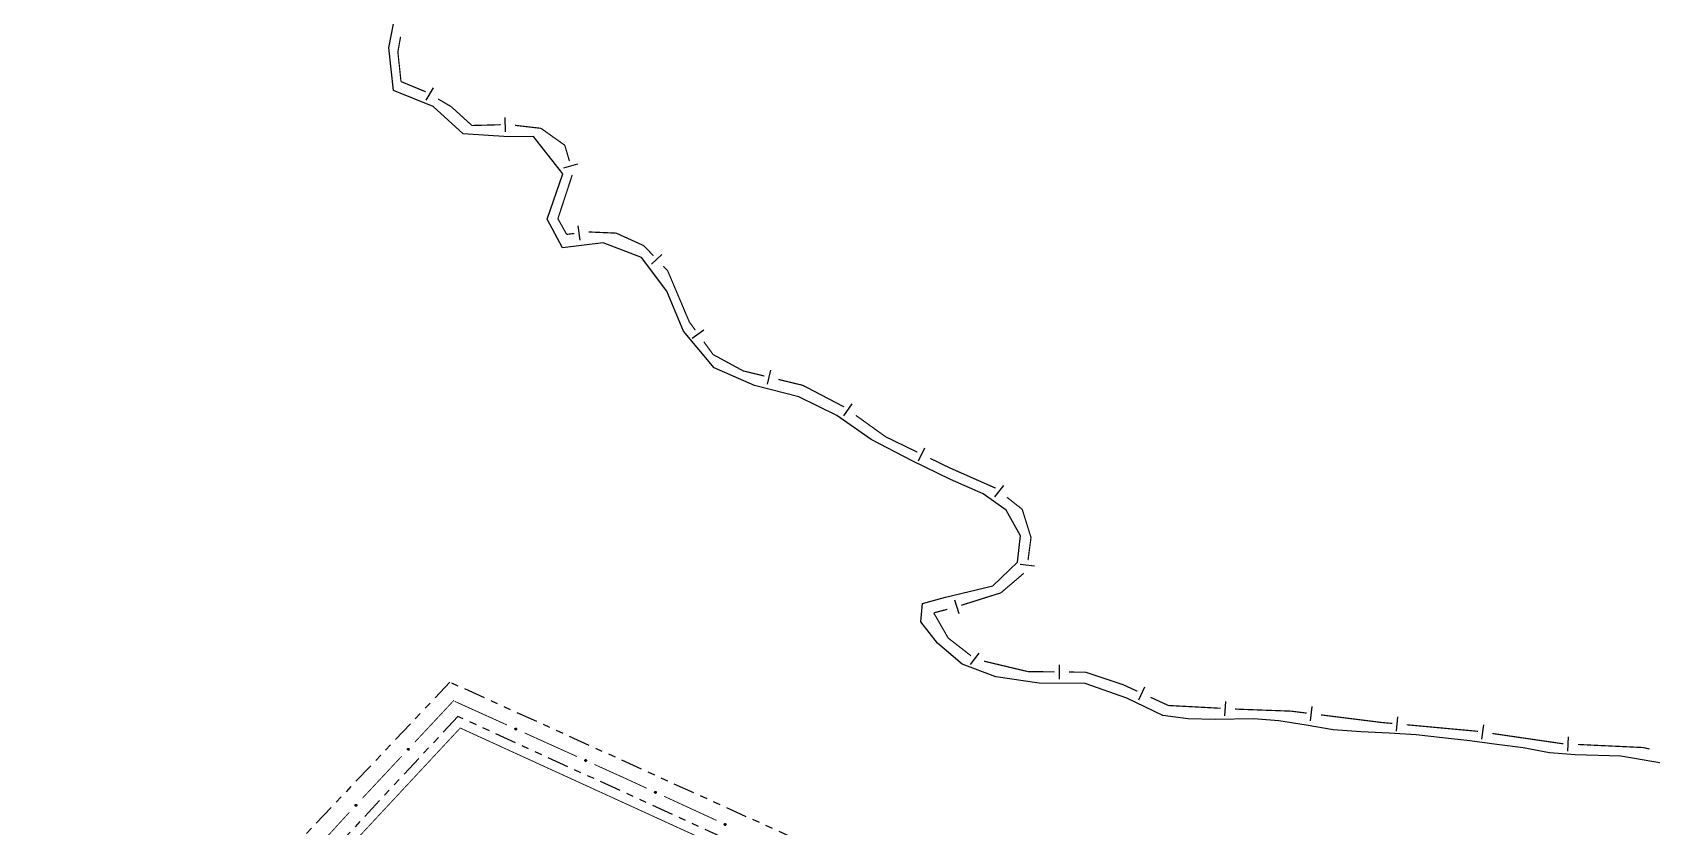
# Model space of a CAD drawing. Extents: x 212200 to 214553, y 4880545 to 4882659.
# Drawn here: x 213938.9 to 214276.8, y 4881697.3 to 4881862.9 of the extents above; entities that cross this region are included whole.
import ezdxf

# ---------------------------------------------------------------- set-up
doc = ezdxf.new("R2010")
doc.units = 0
doc.header["$LTSCALE"] = 1.5
doc.header["$MEASUREMENT"] = 0
doc.linetypes.add('TRACO_12', pattern=[2.5, 2, -0.5])
doc.linetypes.add('TRACO_25', pattern=[8, 3, -1, 1, -1, 1, -1])
for name, color, linetype in [('HD-CURSO-PERENE', 170, 'CONTINUOUS'), ('LM-LIM-SETORES-BAIRROS', 250, 'CONTINUOUS'), ('RU-QUADRA', 210, 'CONTINUOUS'), ('SV-EIXO-RUA-N-PAV', 6, 'CONTINUOUS'), ('SV-RUA-NAO-PAV', 7, 'CONTINUOUS')]:
    doc.layers.add(name, color=color, linetype=linetype)

msp = doc.modelspace()

# ---------------------------------------------------------------- linework, layer by layer
at = {"layer": 'HD-CURSO-PERENE', "linetype": 'Continuous'}
msp.add_polyline3d([(214279.269222, 4881710.438166, 2.199958), (214270.334646, 4881711.997872, 2.199958), (214260.860823, 4881712.268717, 2.199958), (214255.44196, 4881712.665397, 2.199958), (214249.96823, 4881713.709987, 2.199958), (214244.511834, 4881714.415792, 2.199958), (214238.846076, 4881715.163676, 2.199958), (214233.139606, 4881715.812408, 2.199958), (214227.672527, 4881716.428699, 2.199958), (214221.983622, 4881716.768521, 2.199958), (214216.204471, 4881717.059517, 2.199958), (214210.336313, 4881717.461014, 2.199958), (214204.662121, 4881718.408164, 2.199958), (214198.958054, 4881719.365593, 2.199958), (214193.728661, 4881719.730366, 2.199958), (214185.679498, 4881719.58759, 2.199958), (214180.059011, 4881719.737462, 2.199958), (214174.802146, 4881720.421211, 2.199958), (214167.241953, 4881724.087405, 2.199958), (214158.548801, 4881727.158257, 2.199958), (214149.003226, 4881727.19086, 2.199958), (214139.947056, 4881728.522817, 2.199958), (214132.898219, 4881731.177693, 2.199958), (214127.768574, 4881735.569536, 2.199958), (214124.282451, 4881739.97306, 2.199958), (214124.649412, 4881743.826143, 2.199958), (214129.419896, 4881745.110504, 2.199958), (214139.327825, 4881747.495746, 2.199958), (214144.465269, 4881752.449711, 2.199958), (214145.088738, 4881757.935727, 2.199958), (214142.11494, 4881763.295547, 2.199958), (214137.328379, 4881766.673084, 2.199958), (214130.462284, 4881769.714394, 2.199958), (214122.444517, 4881773.604585, 2.199958), (214113.91144, 4881777.998239, 2.199958), (214106.731521, 4881783.054586, 2.199958), (214098.863286, 4881786.913298, 2.199958), (214089.565492, 4881789.273599, 2.199958), (214081.15694, 4881792.988721, 2.199958), (214074.756219, 4881800.655874, 2.199958), (214071.315902, 4881808.938617, 2.199958), (214066.028776, 4881815.996307, 2.199958), (214057.99428, 4881819.020265, 2.199958), (214049.538766, 4881817.985553, 2.199958), (214046.290291, 4881823.975721, 2.199958), (214049.609003, 4881833.420905, 2.199958), (214043.468882, 4881841.214729, 2.199958), (214038.346139, 4881841.17005, 2.199958), (214028.78486, 4881841.750554, 2.199958), (214022.518632, 4881847.454386, 2.199958), (214014.217117, 4881850.809845, 2.199958), (214013.248205, 4881859.743295, 2.199958), (214014.410638, 4881865.407338, 2.199958)], dxfattribs=at)
at = {"layer": 'LM-LIM-SETORES-BAIRROS', "const_width": 0.25}
for points in [[(214015.718614, 4881862.026843), (214015.200216, 4881859.071972)], [(214015.200216, 4881859.071972), (214015.160558, 4881858.845921)], [(214015.160558, 4881858.845921), (214015.770996, 4881853.107803)], [(214015.770996, 4881853.107803), (214015.81525, 4881852.691814)], [(214015.81525, 4881852.691814), (214020.971267, 4881850.553953)], [(214023.569712, 4881849.058741), (214026.153809, 4881847.534786)], [(214026.153809, 4881847.534786), (214026.290327, 4881847.454275)], [(214026.290327, 4881847.454275), (214029.872754, 4881844.197523)], [(214029.872754, 4881844.197523), (214030.611297, 4881843.526121)], [(214030.611297, 4881843.526121), (214036.61118, 4881843.681294)], [(214039.601387, 4881843.561491), (214044.568431, 4881842.98837)], [(214044.568431, 4881842.98837), (214045.014527, 4881842.936898)], [(214045.014527, 4881842.936898), (214049.539548, 4881839.721752)], [(214049.539548, 4881839.721752), (214049.990189, 4881839.40156)], [(214049.990189, 4881839.40156), (214050.966937, 4881836.095644)], [(214051.555063, 4881833.222567), (214048.744173, 4881824.672777)], [(214048.744173, 4881824.672777), (214048.549866, 4881824.081759)], [(214048.549866, 4881824.081759), (214050.2003, 4881821.134556)], [(214050.2003, 4881821.134556), (214050.383004, 4881820.808298)], [(214050.383004, 4881820.808298), (214051.997257, 4881821.003965)], [(214054.977188, 4881821.320173), (214059.972468, 4881821.102985)], [(214059.972468, 4881821.102985), (214060.727143, 4881821.070175)], [(214060.727143, 4881821.070175), (214066.412029, 4881818.486136)], [(214066.412029, 4881818.486136), (214066.488435, 4881818.451405)], [(214066.488435, 4881818.451405), (214068.496877, 4881816.337256)], [(214070.563126, 4881814.162258), (214071.251875, 4881813.437258)], [(214071.251875, 4881813.437258), (214071.464097, 4881813.213867)], [(214071.464097, 4881813.213867), (214075.632049, 4881803.367835)], [(214075.632049, 4881803.367835), (214075.981474, 4881802.542382)], [(214075.981474, 4881802.542382), (214077.222653, 4881800.843926)], [(214078.992703, 4881798.421753), (214080.762753, 4881795.999579)], [(214080.762753, 4881795.999579), (214080.957136, 4881795.733582)], [(214080.957136, 4881795.733582), (214086.822494, 4881792.556513)], [(214086.822494, 4881792.556513), (214087.242182, 4881792.329182)], [(214087.242182, 4881792.329182), (214091.637887, 4881791.264958)], [(214094.55365, 4881790.559037), (214099.413256, 4881789.382501)], [(214099.413256, 4881789.382501), (214099.681336, 4881789.317597)], [(214099.681336, 4881789.317597), (214107.411812, 4881785.273964)], [(214107.411812, 4881785.273964), (214108.192336, 4881784.86569)], [(214108.192336, 4881784.86569), (214108.28919, 4881784.796301)], [(214110.727929, 4881783.049145), (214116.418319, 4881778.972448)], [(214116.418319, 4881778.972448), (214116.965213, 4881778.580643)], [(214116.965213, 4881778.580643), (214123.557592, 4881775.382361)], [(214126.256716, 4881774.072884), (214129.855548, 4881772.326916)], [(214129.855548, 4881772.326916), (214130.189998, 4881772.164659)], [(214130.189998, 4881772.164659), (214138.995816, 4881768.270929)], [(214138.995816, 4881768.270929), (214139.813975, 4881767.909159)], [(214139.813975, 4881767.909159), (214139.896673, 4881767.843769)], [(214142.24992, 4881765.983063), (214145.387582, 4881763.50212)], [(214145.387582, 4881763.50212), (214145.444329, 4881763.457251)], [(214145.444329, 4881763.457251), (214147.205237, 4881757.797187)], [(214147.277467, 4881757.56502), (214146.654612, 4881752.849117)], [(214147.205237, 4881757.797187), (214147.277467, 4881757.56502)], [(214145.785263, 4881750.133886), (214141.221876, 4881746.238312)], [(214140.992421, 4881746.042435), (214132.696148, 4881743.428541)], [(214141.221876, 4881746.238312), (214140.992421, 4881746.042435)], [(214127.879728, 4881742.090037), (214126.982005, 4881741.852404)], [(214126.982005, 4881741.852404), (214129.509931, 4881737.456011)], [(214129.813138, 4881742.601822), (214127.879728, 4881742.090037)], [(214129.509931, 4881737.456011), (214129.99359, 4881736.614866)], [(214129.99359, 4881736.614866), (214134.75018, 4881732.909151)], [(214137.464852, 4881731.790116), (214146.220107, 4881729.705531)], [(214146.220107, 4881729.705531), (214146.622775, 4881729.609658)], [(214146.622775, 4881729.609658), (214152.208521, 4881729.548939)], [(214155.208344, 4881729.51633), (214158.208167, 4881729.483721)], [(214158.208167, 4881729.483721), (214158.669113, 4881729.47872)], [(214158.669113, 4881729.47872), (214165.821262, 4881727.09467)], [(214165.821262, 4881727.09467), (214166.525421, 4881726.85995)], [(214166.525421, 4881726.85995), (214169.486928, 4881725.502593)], [(214172.214122, 4881724.252629), (214175.850382, 4881722.58601)], [(214175.850382, 4881722.58601), (214175.952991, 4881722.538981)], [(214175.952991, 4881722.538981), (214186.824803, 4881721.961715)], [(214189.820583, 4881721.802647), (214190.749037, 4881721.75335)], [(214190.749037, 4881721.75335), (214200.812623, 4881721.387399)], [(214200.812623, 4881721.387399), (214201.55146, 4881721.360535)], [(214201.55146, 4881721.360535), (214204.786956, 4881720.956098)], [(214207.763789, 4881720.583994), (214219.671124, 4881719.095576)], [(214219.671124, 4881719.095576), (214220.406599, 4881719.003643)], [(214220.406599, 4881719.003643), (214222.65588, 4881718.796472)], [(214225.643235, 4881718.521321), (214239.584226, 4881717.237281)], [(214239.584226, 4881717.237281), (214240.309245, 4881717.170504)], [(214240.309245, 4881717.170504), (214240.578326, 4881717.131365)], [(214243.547085, 4881716.699546), (214257.401295, 4881714.684387)], [(214257.401295, 4881714.684387), (214258.313284, 4881714.551735)], [(214258.313284, 4881714.551735), (214258.391613, 4881714.548063)], [(214261.388322, 4881714.407592), (214274.374063, 4881713.798884)], [(214274.374063, 4881713.798884), (214275.073407, 4881713.766104)], [(214275.073407, 4881713.766104), (214276.337005, 4881713.461098)]]:
    msp.add_lwpolyline(points, dxfattribs=at)
at = {"layer": 'LM-LIM-SETORES-BAIRROS'}
for points in [[(214021.085002, 4881848.782662), (214022.608957, 4881851.36676)], [(214037.649626, 4881842.207649), (214037.572064, 4881845.206646)], [(214049.811756, 4881834.711607), (214052.688809, 4881835.561646)], [(214053.170488, 4881819.635196), (214052.809494, 4881822.613397)], [(214068.098128, 4881814.579132), (214070.273126, 4881816.645381)], [(214076.601583, 4881799.15151), (214079.023757, 4881800.92156)], [(214092.256848, 4881789.57177), (214092.962769, 4881792.487533)], [(214108.228525, 4881782.994547), (214109.975681, 4881785.433285)], [(214123.802562, 4881773.596306), (214125.112038, 4881776.295431)], [(214139.750735, 4881766.04691), (214141.611442, 4881768.400157)], [(214145.036588, 4881752.054134), (214148.01076, 4881751.661319)], [(214131.291609, 4881744.558705), (214132.193128, 4881741.697365)], [(214134.617175, 4881731.111288), (214136.460901, 4881733.477862)], [(214153.192158, 4881728.038158), (214153.224767, 4881731.037981)], [(214169.771011, 4881723.722341), (214171.020975, 4881726.449536)], [(214187.743862, 4881720.410803), (214187.90293, 4881723.406583)], [(214205.593181, 4881719.343646), (214205.965286, 4881722.32048)], [(214223.514089, 4881717.211077), (214223.78924, 4881720.198433)], [(214241.352003, 4881715.503046), (214241.783822, 4881718.471805)], [(214259.32028, 4881713.002885), (214259.460751, 4881715.999594)]]:
    msp.add_lwpolyline(points, dxfattribs=at)
at = {"layer": 'RU-QUADRA', "linetype": 'TRACO_12', "const_width": 0.18, "flags": 128}
msp.add_lwpolyline([(214079.989255, 4881694.151994), (214028.176331, 4881717.840353), (213947.46777, 4881631.260994), (213967.219818, 4881576.190486)], close=True, dxfattribs=at)
at = {"layer": 'SV-EIXO-RUA-N-PAV', "const_width": 0.18}
for points in [[(214026.890218, 4881723.653167), (214018.695612, 4881714.886844)], [(214027.013803, 4881723.405997), (214037.951169, 4881718.468991)], [(214041.596958, 4881716.823322), (214052.534324, 4881711.886317)], [(214015.964076, 4881711.964736), (214007.76947, 4881703.198413)], [(214056.180113, 4881710.240648), (214062.560243, 4881707.360728)], [(214062.560243, 4881707.360728), (214062.606379, 4881707.339903)], [(214062.606379, 4881707.339903), (214067.101593, 4881705.26881)], [(214070.734543, 4881703.59499), (214081.633394, 4881698.57353)], [(214005.044856, 4881700.269904), (213996.94549, 4881691.415512)]]:
    msp.add_lwpolyline(points, dxfattribs=at)
at = {"layer": 'SV-EIXO-RUA-N-PAV'}
for points in [[(214039.688396, 4881717.805602), (214039.733895, 4881717.823541), (214039.776668, 4881717.829655), (214039.813811, 4881717.824486), (214039.845442, 4881717.81136), (214039.876289, 4881717.794287), (214039.903592, 4881717.770213), (214039.927977, 4881717.73678), (214039.946292, 4881717.691264), (214039.949676, 4881717.647035), (214039.946557, 4881717.61035), (214039.934769, 4881717.576579), (214039.917681, 4881717.54689), (214039.891736, 4881717.519356), (214039.857614, 4881717.494976), (214039.8114, 4881717.477666), (214039.769425, 4881717.47196), (214039.73363, 4881717.477903), (214039.699754, 4881717.489968), (214039.668471, 4881717.507776), (214039.641806, 4881717.531563), (214039.61732, 4881717.565963), (214039.60084, 4881717.611802), (214039.594671, 4881717.653602), (214039.600109, 4881717.689471), (214039.612739, 4881717.722554), (214039.629487, 4881717.753702), (214039.652545, 4881717.782155), (214039.688396, 4881717.805602)], [(214017.508378, 4881713.45558), (214017.510718, 4881713.406728), (214017.502739, 4881713.364263), (214017.485891, 4881713.330761), (214017.463283, 4881713.305038), (214017.43719, 4881713.281327), (214017.405608, 4881713.263226), (214017.366106, 4881713.250899), (214017.317117, 4881713.248208), (214017.274153, 4881713.25924), (214017.240424, 4881713.274001), (214017.212244, 4881713.296031), (214017.189635, 4881713.321765), (214017.171917, 4881713.355192), (214017.159817, 4881713.395345), (214017.158302, 4881713.444671), (214017.16641, 4881713.486249), (214017.183557, 4881713.518226), (214017.205884, 4881713.546416), (214017.232813, 4881713.570304), (214017.263917, 4881713.587894), (214017.304367, 4881713.600004), (214017.353072, 4881713.600854), (214017.394633, 4881713.593241), (214017.426842, 4881713.576547), (214017.4541, 4881713.553941), (214017.4782, 4881713.528059), (214017.497718, 4881713.49707), (214017.508378, 4881713.45558)], [(214054.27155, 4881711.222928), (214054.31705, 4881711.240867), (214054.359823, 4881711.246981), (214054.396966, 4881711.241812), (214054.428596, 4881711.228686), (214054.459444, 4881711.211613), (214054.486747, 4881711.187538), (214054.511131, 4881711.154106), (214054.529447, 4881711.10859), (214054.53283, 4881711.064361), (214054.529711, 4881711.027676), (214054.517924, 4881710.993905), (214054.500836, 4881710.964216), (214054.47489, 4881710.936682), (214054.440768, 4881710.912302), (214054.394554, 4881710.894992), (214054.35258, 4881710.889286), (214054.316785, 4881710.895229), (214054.282909, 4881710.907294), (214054.251625, 4881710.925102), (214054.22496, 4881710.948889), (214054.200475, 4881710.983289), (214054.183995, 4881711.029128), (214054.177825, 4881711.070928), (214054.183264, 4881711.106797), (214054.195894, 4881711.13988), (214054.212641, 4881711.171028), (214054.235699, 4881711.199481), (214054.27155, 4881711.222928)], [(214068.833636, 4881704.592003), (214068.879273, 4881704.60959), (214068.922092, 4881704.615373), (214068.959194, 4881704.609917), (214068.990722, 4881704.596547), (214069.021436, 4881704.579235), (214069.048552, 4881704.55495), (214069.072678, 4881704.52133), (214069.090641, 4881704.475673), (214069.093682, 4881704.43142), (214069.090279, 4881704.39476), (214069.07823, 4881704.361081), (214069.060914, 4881704.331526), (214069.034756, 4881704.304193), (214069.000446, 4881704.280077), (214068.9541, 4881704.263126), (214068.912082, 4881704.257744), (214068.876335, 4881704.263964), (214068.842553, 4881704.276291), (214068.811408, 4881704.29434), (214068.784928, 4881704.318333), (214068.760709, 4881704.352921), (214068.744584, 4881704.398886), (214068.738738, 4881704.440733), (214068.744454, 4881704.476558), (214068.757339, 4881704.509543), (214068.774327, 4881704.540561), (214068.797605, 4881704.568834), (214068.833636, 4881704.592003)], [(214006.582236, 4881701.767149), (214006.584576, 4881701.718297), (214006.576597, 4881701.675832), (214006.559749, 4881701.64233), (214006.537141, 4881701.616607), (214006.511048, 4881701.592896), (214006.479466, 4881701.574794), (214006.439964, 4881701.562468), (214006.390975, 4881701.559777), (214006.348011, 4881701.570809), (214006.314282, 4881701.58557), (214006.286102, 4881701.6076), (214006.263493, 4881701.633334), (214006.245775, 4881701.666761), (214006.233675, 4881701.706914), (214006.23216, 4881701.75624), (214006.240268, 4881701.797818), (214006.257415, 4881701.829795), (214006.279742, 4881701.857985), (214006.306671, 4881701.881873), (214006.337775, 4881701.899463), (214006.378225, 4881701.911573), (214006.42693, 4881701.912422), (214006.468491, 4881701.90481), (214006.5007, 4881701.888116), (214006.527958, 4881701.86551), (214006.552058, 4881701.839628), (214006.571576, 4881701.808639), (214006.582236, 4881701.767149)], [(214083.365437, 4881697.896723), (214083.411074, 4881697.91431), (214083.453893, 4881697.920093), (214083.490994, 4881697.914637), (214083.522522, 4881697.901267), (214083.553237, 4881697.883955), (214083.580353, 4881697.85967), (214083.604478, 4881697.82605), (214083.622441, 4881697.780393), (214083.625482, 4881697.73614), (214083.622079, 4881697.69948), (214083.610031, 4881697.665801), (214083.592714, 4881697.636246), (214083.566556, 4881697.608913), (214083.532247, 4881697.584798), (214083.4859, 4881697.567846), (214083.443883, 4881697.562464), (214083.408135, 4881697.568684), (214083.374354, 4881697.581011), (214083.343208, 4881697.59906), (214083.316728, 4881697.623053), (214083.29251, 4881697.657641), (214083.276384, 4881697.703607), (214083.270539, 4881697.745453), (214083.276255, 4881697.781278), (214083.28914, 4881697.814263), (214083.306128, 4881697.845281), (214083.329405, 4881697.873555), (214083.365437, 4881697.896723)]]:
    msp.add_lwpolyline(points, close=True, dxfattribs=at)
for points in [[(214039.594671, 4881717.653602), (214039.917681, 4881717.54689)], [(214039.599321, 4881717.630896), (214039.899966, 4881717.534113)], [(214039.600109, 4881717.689471), (214039.934769, 4881717.576579)], [(214039.600237, 4881717.669407), (214039.923268, 4881717.562519)], [(214039.60084, 4881717.611802), (214039.891736, 4881717.519356)], [(214039.608614, 4881717.70455), (214039.937985, 4881717.591806)], [(214039.612739, 4881717.722554), (214039.946557, 4881717.61035)], [(214039.625016, 4881717.737569), (214039.944316, 4881717.632365)], [(214039.629487, 4881717.753702), (214039.949676, 4881717.647035)], [(214039.645269, 4881717.765854), (214039.943987, 4881717.671437)], [(214039.652545, 4881717.782155), (214039.946292, 4881717.691264)], [(214039.670497, 4881717.791894), (214039.933148, 4881717.713757)], [(214039.688396, 4881717.805602), (214039.927977, 4881717.73678)], [(214039.713577, 4881717.814366), (214039.908871, 4881717.756155)], [(214039.733895, 4881717.823541), (214039.903592, 4881717.770213)], [(214039.758263, 4881717.827132), (214039.881466, 4881717.784993)], [(214039.776668, 4881717.829655), (214039.876289, 4881717.794287)], [(214039.613209, 4881717.588697), (214039.871689, 4881717.507952)], [(214039.61732, 4881717.565963), (214039.857614, 4881717.494976)], [(214039.635561, 4881717.548666), (214039.827245, 4881717.48909)], [(214039.641806, 4881717.531563), (214039.8114, 4881717.477666)], [(214039.659355, 4881717.518463), (214039.784363, 4881717.477007)], [(214039.668471, 4881717.507776), (214039.769425, 4881717.47196)], [(214017.263917, 4881713.587894), (214017.158302, 4881713.444671)], [(214017.304367, 4881713.600004), (214017.159817, 4881713.395345)], [(214017.28212, 4881713.588301), (214017.164018, 4881713.425993)], [(214017.245866, 4881713.575494), (214017.16638, 4881713.470481)], [(214017.232813, 4881713.570304), (214017.16641, 4881713.486249)], [(214017.327215, 4881713.596579), (214017.167572, 4881713.377842)], [(214017.353072, 4881713.600854), (214017.171917, 4881713.355192)], [(214017.371638, 4881713.596146), (214017.183239, 4881713.34265)], [(214017.394633, 4881713.593241), (214017.189635, 4881713.321765)], [(214017.407806, 4881713.582884), (214017.202634, 4881713.311445)], [(214017.426842, 4881713.576547), (214017.212244, 4881713.296031)], [(214017.438382, 4881713.563641), (214017.225626, 4881713.288085)], [(214017.4541, 4881713.553941), (214017.240424, 4881713.274001)], [(214017.464364, 4881713.537485), (214017.261988, 4881713.269037)], [(214017.4782, 4881713.528059), (214017.274153, 4881713.25924)], [(214017.484626, 4881713.509206), (214017.299087, 4881713.256772)], [(214017.497718, 4881713.49707), (214017.317117, 4881713.248208)], [(214017.50116, 4881713.476939), (214017.342644, 4881713.253413)], [(214017.508378, 4881713.45558), (214017.366106, 4881713.250899)], [(214017.508571, 4881713.428918), (214017.3906, 4881713.262753)], [(214017.510718, 4881713.406728), (214017.405608, 4881713.263226)], [(214017.506274, 4881713.382501), (214017.426724, 4881713.279417)], [(214017.502739, 4881713.364263), (214017.43719, 4881713.281327)], [(214054.177825, 4881711.070928), (214054.500836, 4881710.964216)], [(214054.182476, 4881711.048222), (214054.483121, 4881710.951439)], [(214054.183264, 4881711.106797), (214054.517924, 4881710.993905)], [(214054.183391, 4881711.086733), (214054.506423, 4881710.979845)], [(214054.183995, 4881711.029128), (214054.47489, 4881710.936682)], [(214054.191769, 4881711.121876), (214054.52114, 4881711.009132)], [(214054.195894, 4881711.13988), (214054.529711, 4881711.027676)], [(214054.196364, 4881711.006023), (214054.454844, 4881710.925278)], [(214054.200475, 4881710.983289), (214054.440768, 4881710.912302)], [(214054.20817, 4881711.154895), (214054.52747, 4881711.04969)], [(214054.212641, 4881711.171028), (214054.53283, 4881711.064361)], [(214054.218716, 4881710.965992), (214054.410399, 4881710.906416)], [(214054.22496, 4881710.948889), (214054.394554, 4881710.894992)], [(214054.228423, 4881711.18318), (214054.527142, 4881711.088763)], [(214054.235699, 4881711.199481), (214054.529447, 4881711.10859)], [(214054.24251, 4881710.935789), (214054.367518, 4881710.894333)], [(214054.251625, 4881710.925102), (214054.35258, 4881710.889286)], [(214054.253651, 4881711.20922), (214054.516303, 4881711.131083)], [(214054.27155, 4881711.222928), (214054.511131, 4881711.154106)], [(214054.296731, 4881711.231692), (214054.492025, 4881711.173481)], [(214054.31705, 4881711.240867), (214054.486747, 4881711.187538)], [(214054.341418, 4881711.244457), (214054.464621, 4881711.202319)], [(214054.359823, 4881711.246981), (214054.459444, 4881711.211613)], [(214068.738738, 4881704.440733), (214069.060914, 4881704.331526)], [(214068.743213, 4881704.417992), (214069.0431, 4881704.318886)], [(214068.744426, 4881704.456495), (214069.066621, 4881704.347111)], [(214068.744454, 4881704.476558), (214069.07823, 4881704.361081)], [(214068.744584, 4881704.398886), (214069.034756, 4881704.304193)], [(214068.753076, 4881704.491572), (214069.081564, 4881704.376283)], [(214068.756774, 4881704.375686), (214069.014622, 4881704.292945)], [(214068.757339, 4881704.509543), (214069.090279, 4881704.39476)], [(214068.760709, 4881704.352921), (214069.000446, 4881704.280077)], [(214068.769732, 4881704.524462), (214069.088208, 4881704.416791)], [(214068.774327, 4881704.540561), (214069.093682, 4881704.43142)], [(214068.778816, 4881704.335483), (214068.970033, 4881704.274426)], [(214068.784928, 4881704.318333), (214068.9541, 4881704.263126)], [(214068.790203, 4881704.55259), (214069.088182, 4881704.455865)], [(214068.797605, 4881704.568834), (214069.090641, 4881704.475673)], [(214068.802375, 4881704.305098), (214068.927059, 4881704.262675)], [(214068.811408, 4881704.29434), (214068.912082, 4881704.257744)], [(214068.815632, 4881704.578434), (214069.077671, 4881704.498268)], [(214068.833636, 4881704.592003), (214069.072678, 4881704.52133)], [(214068.858884, 4881704.600573), (214069.053722, 4881704.540852)], [(214068.879273, 4881704.60959), (214069.048552, 4881704.55495)], [(214068.903668, 4881704.612992), (214069.026541, 4881704.569901)], [(214068.922092, 4881704.615373), (214069.021436, 4881704.579235)], [(214006.337775, 4881701.899463), (214006.23216, 4881701.75624)], [(214006.378225, 4881701.911573), (214006.233675, 4881701.706914)], [(214006.355978, 4881701.89987), (214006.237876, 4881701.737562)], [(214006.319724, 4881701.887063), (214006.240238, 4881701.78205)], [(214006.306671, 4881701.881873), (214006.240268, 4881701.797818)], [(214006.401073, 4881701.908148), (214006.24143, 4881701.689411)], [(214006.42693, 4881701.912422), (214006.245775, 4881701.666761)], [(214006.445496, 4881701.907715), (214006.257097, 4881701.654219)], [(214006.468491, 4881701.90481), (214006.263493, 4881701.633334)], [(214006.481664, 4881701.894453), (214006.276492, 4881701.623014)], [(214006.5007, 4881701.888116), (214006.286102, 4881701.6076)], [(214006.51224, 4881701.87521), (214006.299484, 4881701.599654)], [(214006.527958, 4881701.86551), (214006.314282, 4881701.58557)], [(214006.538222, 4881701.849054), (214006.335846, 4881701.580606)], [(214006.552058, 4881701.839628), (214006.348011, 4881701.570809)], [(214006.558484, 4881701.820775), (214006.372945, 4881701.568341)], [(214006.571576, 4881701.808639), (214006.390975, 4881701.559777)], [(214006.575018, 4881701.788508), (214006.416502, 4881701.564982)], [(214006.582236, 4881701.767149), (214006.439964, 4881701.562468)], [(214006.582429, 4881701.740487), (214006.464458, 4881701.574322)], [(214006.584576, 4881701.718297), (214006.479466, 4881701.574794)], [(214006.580132, 4881701.69407), (214006.500582, 4881701.590986)], [(214006.576597, 4881701.675832), (214006.511048, 4881701.592896)], [(214083.270539, 4881697.745453), (214083.592714, 4881697.636246)], [(214083.275014, 4881697.722712), (214083.574901, 4881697.623606)], [(214083.276227, 4881697.761215), (214083.598422, 4881697.651831)], [(214083.276255, 4881697.781278), (214083.610031, 4881697.665801)], [(214083.276384, 4881697.703607), (214083.566556, 4881697.608913)], [(214083.284876, 4881697.796292), (214083.613365, 4881697.681003)], [(214083.288575, 4881697.680406), (214083.546422, 4881697.597665)], [(214083.28914, 4881697.814263), (214083.622079, 4881697.69948)], [(214083.29251, 4881697.657641), (214083.532247, 4881697.584798)], [(214083.301532, 4881697.829182), (214083.620009, 4881697.721511)], [(214083.306128, 4881697.845281), (214083.625482, 4881697.73614)], [(214083.310616, 4881697.640203), (214083.501833, 4881697.579146)], [(214083.316728, 4881697.623053), (214083.4859, 4881697.567846)], [(214083.322003, 4881697.85731), (214083.619983, 4881697.760585)], [(214083.329405, 4881697.873555), (214083.622441, 4881697.780393)], [(214083.334176, 4881697.609818), (214083.45886, 4881697.567396)], [(214083.343208, 4881697.59906), (214083.443883, 4881697.562464)], [(214083.347432, 4881697.883154), (214083.609472, 4881697.802988)], [(214083.365437, 4881697.896723), (214083.604478, 4881697.82605)], [(214083.390685, 4881697.905293), (214083.585522, 4881697.845572)], [(214083.411074, 4881697.91431), (214083.580353, 4881697.85967)], [(214083.435469, 4881697.917712), (214083.558342, 4881697.874621)], [(214083.453893, 4881697.920093), (214083.553237, 4881697.883955)]]:
    msp.add_lwpolyline(points, dxfattribs=at)
at = {"layer": 'SV-RUA-NAO-PAV', "linetype": 'TRACO_25'}
msp.add_polyline3d([(214205.935021, 4881362.759471, 6.454242), (214322.606157, 4881482.265731, 6.454242), (214327.002493, 4881486.457915, 6.454242), (214292.983703, 4881564.83703, 5.950777), (214272.119004, 4881615.045262, 5.950777), (214268.728384, 4881616.547306, 6.630455), (214208.090086, 4881644.827976, 6.630455), (214026.034708, 4881727.388759, 6.630455), (213938.89536, 4881635.630606, 7.36048), (214035.602812, 4881362.759201, 7.36048)], dxfattribs=at)
msp.add_polyline3d([(214083.377544, 4881694.802013, 5.950777), (214027.696577, 4881720.258804, 7.083574), (213945.173677, 4881631.73313, 8.040158), (213966.429618, 4881572.469632, 7.36048)], close=True, dxfattribs=at)

doc.saveas('drawing.dxf')
